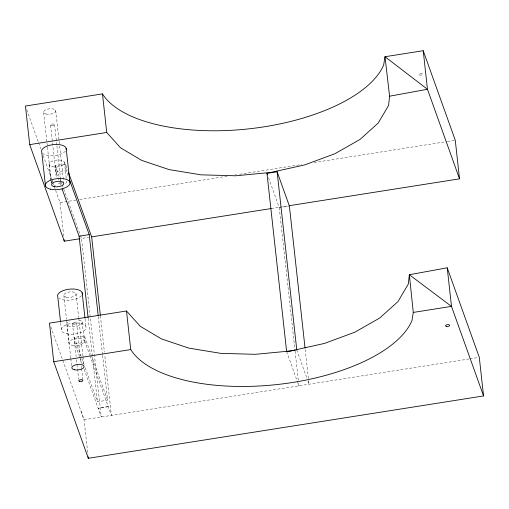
<?xml version="1.0" encoding="UTF-8"?>
<svg xmlns="http://www.w3.org/2000/svg" width="509" height="509" viewBox="0 0 509 509"><rect width="100%" height="100%" fill="white"/><g stroke="black" fill="none" stroke-linecap="round" stroke-linejoin="round"><path stroke-width="0.38" stroke-dasharray="2.54 1.91" d="M58.866 179.963L55.996 172.074L55.284 165.635L65.419 164.038L67.563 169.981M55.996 172.074L66.132 170.477L68.015 175.7M54.132 186.141L60.03 202.614L75.714 200.139M79.633 199.522L227.065 176.254M234.903 175.02L236.475 174.772M239.612 174.275L301.563 164.502M314.11 162.524L446.641 141.61M447.43 141.489L455.269 140.249M80.441 235.489L81.51 238.473L88.528 237.366M271.291 208.531L289.265 205.693M268.574 177.8L279.25 207.615L288.603 206.139M79.563 356.624L74.982 343.906L74.269 337.467L84.405 335.87L91.136 354.563M74.982 343.906L85.118 342.309L89.692 355.021M85.188 367.752L97.423 401.779L107.558 400.182L102.583 355.237M469.094 358.966L84.055 419.721L80.912 410.941M469.877 358.839L478.511 357.477M55.284 165.635L59.515 177.31M74.269 337.467L84.125 364.794M59.782 178.061L61.926 184.023M62.193 184.773L80.168 234.744M59.928 182.928L60.724 185.149M91.404 355.314L107.558 400.182M89.966 355.772L111.414 415.401L104.765 355.365M79.83 357.369L82.254 364.1M84.138 369.337L101.285 416.998L81.51 238.473M296.779 349.982L306.908 378.263M307.97 381.241L309.039 384.219L305.126 348.735M286.643 351.579L297.04 380.611M297.301 381.356L298.904 385.822L298.554 382.666M26.792 109.785L38.315 141.973M38.582 142.724L40.726 148.711M43.144 155.449L51.454 178.659M51.721 179.403L52.522 181.649M52.79 182.4L53.865 185.397M50.805 326.867L84.055 419.721L87.962 455.148M100.394 315.866L104.415 352.209M98.307 316.604L102.494 354.449M88.172 318.208L97.423 401.779M65.419 164.038L66.132 170.477M84.405 335.87L85.118 342.309M279.25 207.615L294.991 350.338M295.074 351.127L298.465 381.877M85.041 318.768L85.913 326.676M82.159 322.019L84.24 340.852M64.465 162.326L66.374 179.588M76.038 293.661L78.647 317.323M78.736 318.112L82.91 355.976M82.999 356.764L83.781 363.859M55.748 110.548L59.05 140.522M59.139 141.311L59.572 145.256M59.661 146.045L63.746 183.119M76.541 322.91L80.18 355.937M80.53 359.08L80.963 363.012M81.313 366.162L81.485 367.733M81.574 368.522L82.782 379.529M54.59 124.629L56.849 145.078M56.932 145.867L60.577 178.894M60.66 179.683L60.921 182.044M60.03 202.614L63.765 236.469M56.022 167.614L56.734 174.046M50.537 125.271L56.264 177.177M72.488 323.546L76.127 356.58M76.477 359.723L76.91 363.655M76.999 364.444L78.647 379.383M63.88 295.589L66.488 319.251M66.577 320.04L70.751 357.903M70.84 358.692L71.623 365.793M43.615 112.464L46.923 142.437M47.006 143.226L47.356 146.382M47.445 147.171L51.097 180.301M51.186 181.089L51.358 182.661M66.864 324.43L68.938 343.263M49.169 164.738L51.25 183.571M60.622 322.649L61.5 330.551M65.445 151.058A12.401 5.491 -6.3 0 1 54.221 155.576A12.401 5.491 -6.3 0 1 42.641 153.311M81.491 295.589A12.42 5.497 -6.3 0 1 70.808 300.062A12.42 5.497 -6.3 0 1 59.139 298.255M60.806 182.521A2.061 0.91 -6.3 0 1 58.675 183.291A2.061 0.91 -6.3 0 1 56.868 182.68M66.545 181.153A7.775 3.442 -6.3 0 1 65.146 183.851M55.481 185.766A7.775 3.442 -6.3 0 1 54.323 185.556M51.199 182.667A7.775 3.442 -6.3 0 1 54.043 180.097M79.08 320.027A7.775 3.442 -6.3 0 1 80.339 324.99A7.775 3.442 -6.3 0 1 68.925 326.116A7.775 3.442 -6.3 0 1 69.663 320.963M108.271 406.621L98.148 408.294L108.271 406.621M419.696 75.039A2.061 0.91 -6.3 0 0 422.947 74.11A2.061 0.91 -6.3 0 0 420.084 73.423A2.061 0.91 -6.3 0 0 419.696 75.039M51.352 125.799A2.061 0.91 -6.3 0 0 54.603 124.87A2.061 0.91 -6.3 0 0 51.733 124.183A2.061 0.91 -6.3 0 0 51.352 125.799M66.335 297.167A6.184 2.736 -6.3 0 0 76.076 294.374A6.184 2.736 -6.3 0 0 67.462 292.331A6.184 2.736 -6.3 0 0 66.335 297.167M46.058 114.041A6.165 2.73 -6.3 0 0 55.78 111.261A6.165 2.73 -6.3 0 0 47.203 109.219A6.165 2.73 -6.3 0 0 46.058 114.041M66.431 333.719A12.42 5.497 -6.3 0 0 85.996 328.108A12.42 5.497 -6.3 0 0 68.69 324.01A12.42 5.497 -6.3 0 0 66.431 333.719M73.302 324.074A2.061 0.91 -6.3 0 0 76.554 323.145A2.061 0.91 -6.3 0 0 73.684 322.464A2.061 0.91 -6.3 0 0 73.302 324.074M52.249 166.729A7.775 3.442 -6.3 0 0 64.516 163.224A7.775 3.442 -6.3 0 0 53.693 160.64A7.775 3.442 -6.3 0 0 52.249 166.729M72.017 345.255A7.775 3.442 -6.3 0 0 84.284 341.749A7.775 3.442 -6.3 0 0 73.461 339.172A7.775 3.442 -6.3 0 0 72.017 345.255"/><path stroke-width="0.76" d="M289.265 205.693L459.525 178.831L455.269 140.249L423.208 50.703L385.001 56.728L389.576 96.201L388.577 105.465L378.193 123.07L359.965 139.479L334.973 153.699L304.694 164.903L270.928 172.411L235.68 175.79L201.049 174.835L169.083 169.592L141.687 160.392L120.48 147.763L106.725 132.467L102.474 93.885L25.45 106.044L29.707 144.62L64.28 241.19L79.945 238.721M483.55 395.938L451.489 306.386L409.344 274.726L413.283 312.418L411.934 320.708A145.078 64.204 -6.3 0 1 274.892 384.779A145.078 64.204 -6.3 0 1 130.749 349.575L53.731 361.727L49.475 323.145L126.499 310.993L140.249 326.294L161.455 338.918L188.852 348.124L220.817 353.361L255.454 354.315L290.696 350.943L324.462 343.429L354.741 332.231L379.739 318.004L397.968 301.602L408.345 283.99L409.344 274.726L447.233 267.81L479.293 357.356L483.55 395.938L88.312 458.297L53.731 361.727M389.576 96.201L427.458 89.279L459.525 178.831M29.707 144.62L106.725 132.467M286.643 351.579L266.99 173.378L277.125 171.781L289.386 206.018L305.037 347.946M62.053 188.845L79.092 236.208L89.221 234.611L98.218 315.815M68.365 172.214L91.645 236.876L271.291 208.531M413.283 312.418L451.489 306.386L447.233 267.81M287.318 351.471L295.258 350.224M69.358 179.429L89.221 234.611M266.99 173.378L267.518 174.854M91.645 236.876L100.305 315.077M79.092 236.208L88.082 317.419M423.208 50.703L427.458 89.279L385.001 56.728L383.652 65.018A145.078 64.204 -6.3 0 1 246.611 129.095A145.078 64.204 -6.3 0 1 102.474 93.885M277.125 171.781L296.779 349.982M126.499 310.993L130.749 349.575M82.165 292.688L84.958 317.979M66.132 148.164L69.879 182.146M64.109 239.618L64.28 241.19M88.133 456.726L88.312 458.297M45.486 185.995L41.738 152.013A12.401 5.491 -6.3 0 1 53.655 144.594A12.401 5.491 -6.3 0 1 66.208 149.595M60.539 321.86L57.746 296.562A12.42 5.497 -6.3 0 1 69.644 289.131A12.42 5.497 -6.3 0 1 82.248 294.119M446.431 326.39A2.061 0.91 -6.3 0 0 449.676 325.461A2.061 0.91 -6.3 0 0 446.813 324.78A2.061 0.91 -6.3 0 0 446.431 326.39M74.339 369.738A6.184 2.736 -6.3 0 0 84.08 366.944A6.184 2.736 -6.3 0 0 75.466 364.902A6.184 2.736 -6.3 0 0 74.339 369.738M79.633 381.483A2.061 0.91 -6.3 0 0 82.884 380.554A2.061 0.91 -6.3 0 0 80.015 379.873A2.061 0.91 -6.3 0 0 79.633 381.483M54.062 186.606A6.165 2.73 -6.3 0 0 63.784 183.832A6.165 2.73 -6.3 0 0 55.207 181.783A6.165 2.73 -6.3 0 0 54.062 186.606M50.397 189.17A12.401 5.491 -6.3 0 0 69.956 183.584A12.401 5.491 -6.3 0 0 52.701 179.467A12.401 5.491 -6.3 0 0 50.397 189.17"/></g></svg>
